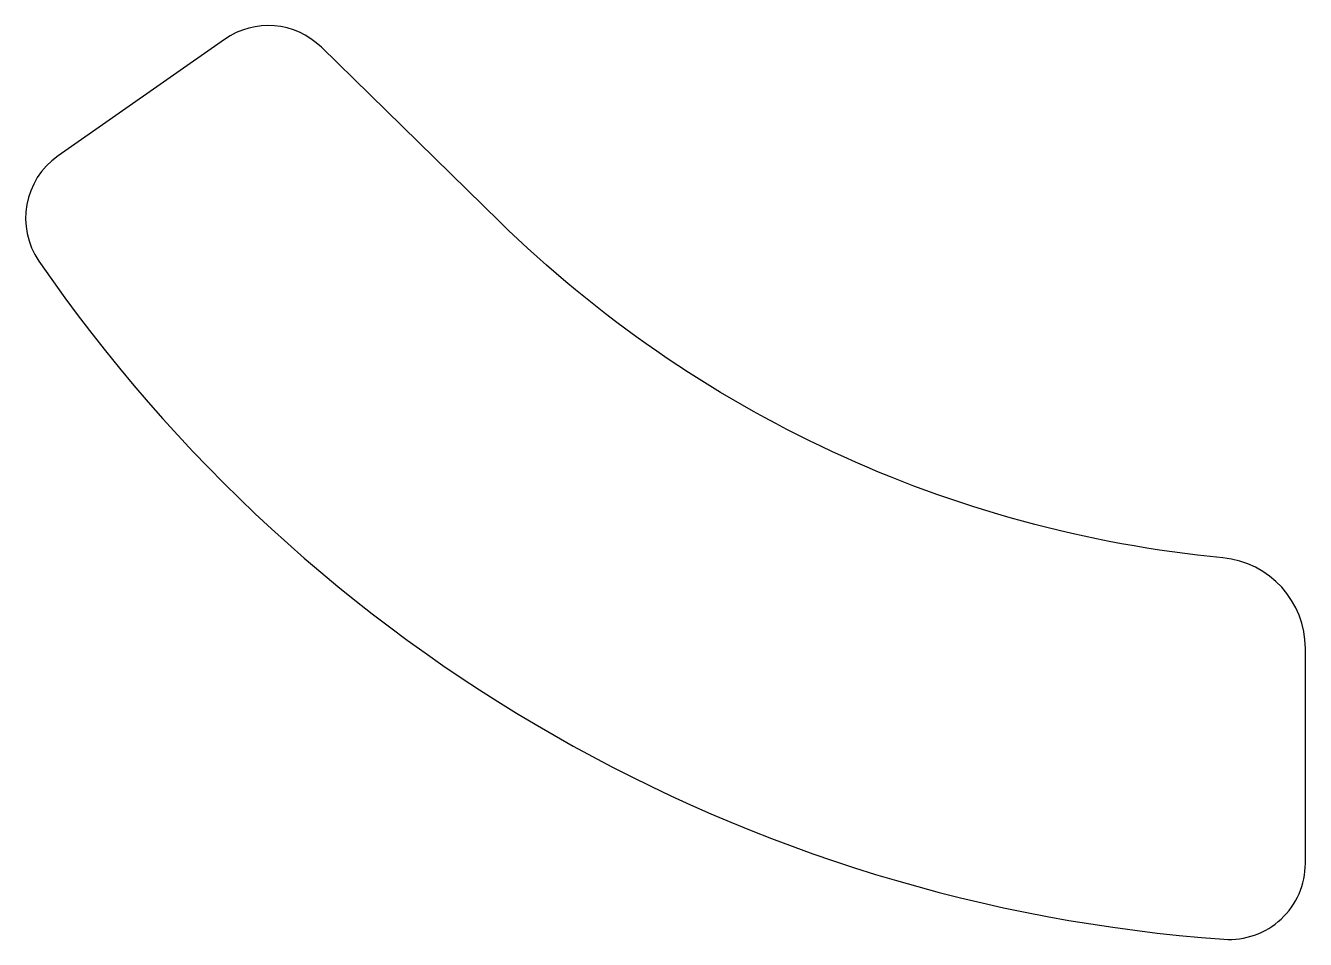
# Model space of a CAD drawing. Header units: millimetres. Extents: x -3.2 to 81, y 5.2 to 65.4.
import ezdxf

# ---------------------------------------------------------------- set-up
doc = ezdxf.new("R2010")
doc.units = ezdxf.units.MM
doc.layers.get('0').update_dxf_attribs({"linetype": 'CONTINUOUS'})

msp = doc.modelspace()

# ---------------------------------------------------------------- linework, layer by layer
msp.add_lwpolyline([(-2.287, 49.847, 0.228063), (75.643, 5.244, 0.435277), (81, 10.231), (81, 24.36, 0.386444), (75.574, 30.333, -0.1714), (27.995, 52.455), (16.285, 63.923, 0.361008), (9.919, 64.446), (-1.036, 56.776, 0.411768)], format="xyb", close=True)

doc.saveas('drawing.dxf')
